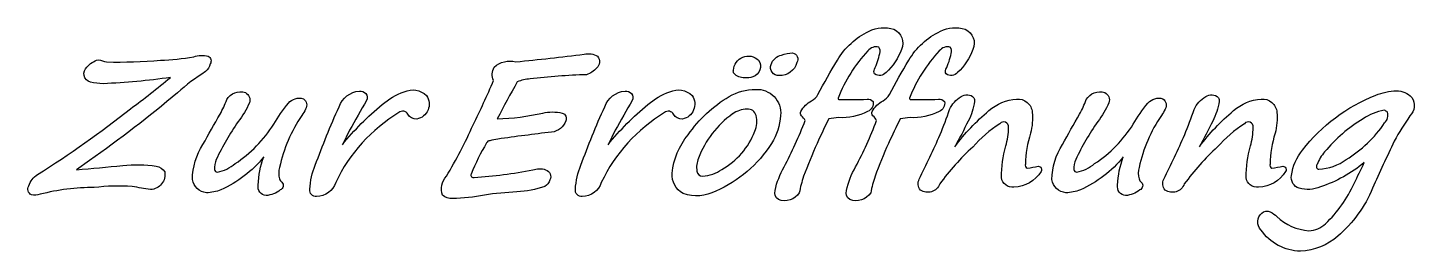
# Model space of a CAD drawing. Header units: millimetres. Extents: x -167 to 135, y -26 to 22.
import ezdxf

# ---------------------------------------------------------------- set-up
doc = ezdxf.new("R2010")
doc.units = ezdxf.units.MM
doc.layers.add('Standard', color=70, linetype='Continuous')

msp = doc.modelspace()

# ---------------------------------------------------------------- linework, layer by layer
at = {"layer": 'Standard'}
for points in [[(4.9, -2.76, 0.01796), (1.97, -9.92, 0.032505), (1.02, -13.53, -0.358371), (-3.54, -15.01, -0.338236), (-4.24, -13, -0.081993), (-2.27, -7.89, 0.027806), (2.31, 2.22, 0.143532), (1.49, 3.24, -0.229431), (1.33, 4.23, -0.146988), (3.71, 6.55, 0.12864), (5.1, 7.93, -0.014222), (9.32, 15.38, -0.151329), (16.23, 21.72, -0.191021), (21.62, 22.19, -0.413076), (23.27, 17.75, -0.124254), (19.95, 12.73, -0.411916), (17.45, 12.44, -0.238414), (17.39, 13.44, 0.06651), (18.56, 16.87, 0.246058), (18.36, 18.26, 0.303117), (15.97, 17.43, 0.09725), (9.49, 7.15, 0.665589), (9.78, 6.84, 0.004641), (15.79, 6.88, -0.246485), (17.11, 6.4, -0.359069), (15.91, 4.19, -0.128989), (9.59, 2.88, 0.025658), (7.46, 2.61, 0.014583), (4.92, -2.74)], [(20.46, -2.76, 0.01796), (17.53, -9.92, 0.032505), (16.59, -13.53, -0.358371), (12.03, -15.01, -0.338236), (11.32, -13, -0.081993), (13.3, -7.89, 0.027806), (17.88, 2.22, 0.143532), (17.05, 3.24, -0.229431), (16.9, 4.23, -0.146988), (19.27, 6.55, 0.12864), (20.67, 7.93, -0.014222), (24.88, 15.38, -0.151329), (31.79, 21.72, -0.191021), (37.19, 22.19, -0.413076), (38.84, 17.75, -0.124254), (35.52, 12.73, -0.411916), (33.01, 12.44, -0.238414), (32.95, 13.44, 0.06651), (34.13, 16.87, 0.246058), (33.93, 18.26, 0.303117), (31.54, 17.43, 0.09725), (25.06, 7.15, 0.665589), (25.34, 6.84, 0.004641), (31.35, 6.88, -0.246485), (32.67, 6.4, -0.359069), (31.48, 4.19, -0.128989), (25.16, 2.88, 0.025658), (23.03, 2.61, 0.014583), (20.48, -2.74)], [(-128.38, 12.91, 0.041287), (-134.49, 8.31, -0.023911), (-153.66, -6.45), (-156.49, -8.52, -0.000475), (-146.4, -7.56, -0.066178), (-139.1, -7.72, -0.209612), (-137.25, -8.95, -0.456396), (-140.35, -12.81, -0.010011), (-144.32, -12.14, 0.047833), (-152.62, -12.38), (-152.6, -12.38, 0.064001), (-164.41, -13.85, -0.146255), (-166.28, -13.94, -0.472108), (-166.89, -12.01, -0.186055), (-164.94, -9.55, 0.024483), (-144.74, 4.79, 0.016914), (-136.01, 11.64, -0.025968), (-150.67, 10.28, -0.062439), (-153.44, 10.63, -0.606862), (-154.19, 13.92, -0.155636), (-151.74, 15.49, -0.018714), (-149.91, 15.02, 0.022723), (-138.18, 15.39, 0.034545), (-130.93, 16.15, -0.125952), (-127.77, 16.32, -0.428971), (-127.35, 14.59, -0.147427)], [(-45.33, 12.23, 0.024901), (-57.65, 11.31, 0.075367), (-60.42, 10.69, 0.007698), (-64.79, 2.61, 0.046025), (-54.89, 3.87, -0.118428), (-50.64, 3.86, -0.483889), (-49.88, 2.18, -0.300258), (-52.94, -0.28, 0.006491), (-64.66, -1.81, 0.029734), (-66.41, -2.16, 0.314103), (-67.1, -2.64, 0.038372), (-70.49, -9.42, 0.615606), (-69.81, -10.18, 0.032256), (-57.05, -8.53, -0.18378), (-54.25, -8.51, -0.48036), (-53.32, -10.72, -0.174424), (-54.43, -12.15, -0.075109), (-60.5, -13.3, 0.016653), (-67.56, -14, -0.048576), (-74.53, -14.76, -0.219914), (-76.7, -14.04, -0.278287), (-75.88, -9.92, 0.032551), (-70.06, 1.3, 0.014218), (-65.59, 10.98, -0.246459), (-65.46, 13.89, -0.251453), (-60.73, 15.06, 0.006584), (-45.84, 16.7, -0.215937), (-42.92, 16.26, -0.389469), (-43.13, 13.66, -0.110405)], [(-10.91, 11.56, -0.20791), (-13.19, 12.51, -0.261633), (-13.31, 13.2, -0.648798), (-7.84, 15.41, -0.491334), (-9.07, 11.79, -0.105436)], [(-3.37, 12.09, -0.564159), (-5.13, 14.45, -0.277246), (-2.82, 16.53, -0.094154), (-0.42, 17.01, -0.50166), (0.51, 14.88, -0.358706)], [(-115.66, -5.69, -0.12059), (-125.02, -12.86, -0.091995), (-128.15, -13.51, -0.346343), (-131.22, -10.6, -0.13865), (-128.93, -2.98, -0.002673), (-125.18, 3.64, 0.037243), (-123.74, 6.8, -0.353316), (-119.68, 8.35, -0.373244), (-118.8, 6.14, -0.063369), (-121.24, 2, 0.043048), (-126.02, -6.27, 0.117111), (-126.41, -8.46, 0.414019), (-125.81, -8.99, 0.133783), (-121.9, -7.16, 0.104057), (-113.49, 1.44, -0.046054), (-110.29, 6.04, -0.300324), (-107.04, 6.99, -0.406733), (-106.56, 4.75, -0.040799), (-107.38, 3.35, 0.094882), (-112.23, -7.98, 0.127155), (-112.23, -10.5, 0.156373), (-111.74, -11.21, -0.542744), (-112.07, -12.9, -0.154425), (-115.17, -14.12, -0.441841), (-116.89, -11.84, -0.082939)], [(-98.54, -3.03, -0.051117), (-89.86, 5.71, -0.093603), (-85.06, 8.52, -0.315823), (-80.2, 7.68, -0.537939), (-82.32, 2.55, -0.267577), (-84.28, 3.6, 0.491847), (-86.24, 3.97, 0.145165), (-99.99, -11.25, -0.323227), (-104.18, -14.35, -0.482067), (-105.63, -12.75, -0.088347), (-104.44, -7.48, -0.01961), (-99.26, 5.24, -0.296902), (-94.83, 8.66, -0.603329), (-93.27, 6.63, 0.001383), (-96.96, 0.13)], [(-40.65, -3.03, -0.051117), (-31.97, 5.71, -0.093603), (-27.17, 8.52, -0.315823), (-22.32, 7.68, -0.537939), (-24.43, 2.55, -0.267577), (-26.4, 3.6, 0.491847), (-28.35, 3.97, 0.145165), (-42.11, -11.25, -0.323227), (-46.29, -14.35, -0.482067), (-47.75, -12.75, -0.088347), (-46.56, -7.48, -0.01961), (-41.38, 5.24, -0.296902), (-36.94, 8.66, -0.603329), (-35.38, 6.63, 0.001383), (-39.07, 0.13)], [(-5.03, -2.8, -0.149183), (-17.17, -13.16, -0.209899), (-24.25, -13.69, -0.297561), (-26.68, -9.24, -0.146931), (-23.2, -0.86, -0.104372), (-14.25, 7.49, -0.124933), (-8.51, 9.05, -0.458925), (-3.05, 3.37, -0.121429), (-5.03, -2.78)], [(45.11, -10.2, -0.072028), (46.02, -3.31, 0.077203), (46.62, 0.77, 0.760533), (44.73, 1.55, 0.064586), (38.82, -3.54, 0.050325), (31.62, -11.6, -0.484997), (27.44, -12.92, -0.308106), (27.17, -10.55, 0.009709), (31.72, -0.83, 0.014276), (33.77, 4.66, -0.147423), (36.28, 7.46, -0.367889), (39.08, 7.23, -0.156581), (39.22, 6.42, -0.083091), (37.83, 2.13, -0.013339), (34.92, -3.48, -0.059786), (42.36, 4.4, -0.158721), (48.38, 6.94, -0.419212), (51.79, 4.03, -0.088725), (51.41, -0.54, 0.070708), (50.31, -7.25, 0.44055), (50.71, -8.17, 0.008766), (53.11, -7.72, -0.597866), (53.71, -8.87, -0.263247), (47.8, -12.28, -0.422866), (45.09, -10.2)], [(71.63, -5.69, -0.12059), (62.27, -12.86, -0.091995), (59.14, -13.51, -0.346343), (56.08, -10.6, -0.13865), (58.37, -2.98, -0.002673), (62.11, 3.64, 0.037243), (63.55, 6.8, -0.353316), (67.61, 8.35, -0.373244), (68.49, 6.14, -0.063369), (66.05, 2, 0.043048), (61.27, -6.27, 0.117111), (60.88, -8.46, 0.414019), (61.48, -8.99, 0.133783), (65.39, -7.16, 0.104057), (73.8, 1.44, -0.046054), (77, 6.04, -0.300324), (80.26, 6.99, -0.406733), (80.74, 4.75, -0.040799), (79.92, 3.35, 0.094882), (75.06, -7.98, 0.127155), (75.06, -10.5, 0.156373), (75.55, -11.21, -0.542744), (75.22, -12.9, -0.154425), (72.12, -14.12, -0.441841), (70.4, -11.84, -0.082939)], [(98.41, -10.2, -0.072028), (99.32, -3.31, 0.077203), (99.92, 0.77, 0.760533), (98.03, 1.55, 0.064586), (92.12, -3.54, 0.050325), (84.92, -11.6, -0.484997), (80.74, -12.92, -0.308106), (80.47, -10.55, 0.009709), (85.02, -0.83, 0.014276), (87.07, 4.66, -0.147423), (89.58, 7.46, -0.367889), (92.38, 7.23, -0.156581), (92.52, 6.42, -0.083091), (91.13, 2.13, -0.013339), (88.22, -3.48, -0.059786), (95.66, 4.4, -0.158721), (101.67, 6.94, -0.419212), (105.09, 4.03, -0.088725), (104.71, -0.54, 0.070708), (103.61, -7.25, 0.44055), (104.01, -8.17, 0.008766), (106.41, -7.72, -0.597866), (107.01, -8.87, -0.263247), (101.1, -12.28, -0.422866), (98.39, -10.2)], [(124.13, -6.92, -0.093164), (114.57, -12.25, -0.165529), (109.96, -12.54, -0.363442), (108.27, -9.76, -0.144185), (110.69, -4.22, -0.136678), (126.63, 7.78, -0.086145), (131.14, 8.72, -0.214427), (134.49, 7.29, -0.357998), (134.1, 3.24, 0.031713), (130.67, -2.25, 0.004389), (125.94, -12.52, -0.11794), (118.37, -22.98, -0.164241), (110.25, -26.28, -0.241425), (101.63, -21.61, -0.42684), (101.79, -17.94, -0.308931), (103.66, -17.7, -0.053328), (105.1, -18.71, 0.175354), (112.07, -21.79, 0.176832), (115.71, -20.27, 0.092793), (121.92, -11.47, 0.011532)], [(-13.5, 3.68, 0.149119), (-20.96, -5.98, 0.129944), (-21.29, -8.79, 0.398725), (-20.02, -9.9, 0.139194), (-15.87, -8.43, 0.177433), (-8.66, -0.11, 0.153283), (-8.37, 3.35, 0.370158), (-10.38, 4.73, 0.148036), (-13.48, 3.68)], [(128.48, 4.48, 0.098932), (123.88, 2.65, 0.080902), (115.5, -4.58, 0.083758), (113.86, -7.33, 0.599806), (114.27, -8.4, 0.138916), (120.23, -6.27, 0.106405), (128.58, 1.73, 0.294274), (129.2, 4.05, 0.14283)]]:
    msp.add_lwpolyline(points, format="xyb", close=True, dxfattribs=at)

doc.saveas('drawing.dxf')
